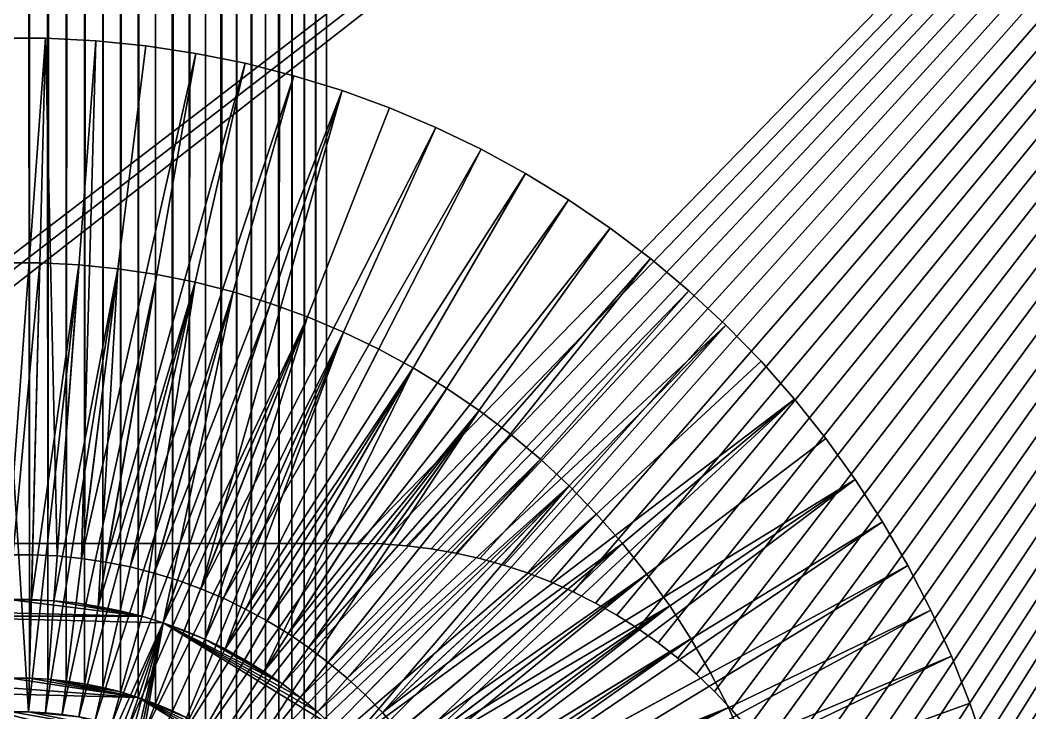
# Model space of a CAD drawing. Header units: millimetres. Extents: x 0 to 520, y -2 to 382.
# Drawn here: x 37 to 41.495, y 71.496 to 74.579 of the extents above; entities that cross this region are included whole.
import ezdxf

# ---------------------------------------------------------------- set-up
doc = ezdxf.new("R2010")
doc.units = ezdxf.units.MM

msp = doc.modelspace()

# ---------------------------------------------------------------- linework, layer by layer
at = {"layer": 'BRASS', "color": 52}
for points in [[(509.2, 369.2, 103), (10.8, 369.2, 103), (10.8, 10.8, 103)], [(509.2, 369.2, 103), (10.8, 10.8, 103), (509.2, 10.8, 103)], [(38.65, 190, 86), (185.0411, 341.3505, 86), (185.0411, 38.6495, 86)], [(38.6479, 189.9178, 86), (38.65, 190, 86), (185.0411, 38.6495, 86)], [(38.6418, 189.8357, 86), (38.6479, 189.9178, 86), (184.9589, 38.6495, 86)], [(184.9589, 38.6495, 86), (38.6479, 189.9178, 86), (185.0411, 38.6495, 86)], [(38.6316, 189.7541, 86), (38.6418, 189.8357, 86), (184.8767, 38.6454, 86)], [(184.8767, 38.6454, 86), (38.6418, 189.8357, 86), (184.9589, 38.6495, 86)], [(38.6173, 189.6731, 86), (38.6316, 189.7541, 86), (184.7948, 38.6372, 86)], [(184.7948, 38.6372, 86), (38.6316, 189.7541, 86), (184.8767, 38.6454, 86)], [(38.599, 189.5929, 86), (38.6173, 189.6731, 86), (184.7135, 38.6249, 86)], [(184.7135, 38.6249, 86), (38.6173, 189.6731, 86), (184.7948, 38.6372, 86)], [(38.5767, 189.5137, 86), (38.599, 189.5929, 86), (184.6328, 38.6086, 86)], [(184.6328, 38.6086, 86), (38.599, 189.5929, 86), (184.7135, 38.6249, 86)], [(38.5505, 189.4357, 86), (38.5767, 189.5137, 86), (184.5531, 38.5883, 86)], [(184.5531, 38.5883, 86), (38.5767, 189.5137, 86), (184.6328, 38.6086, 86)], [(38.5204, 189.3591, 86), (38.5505, 189.4357, 86), (184.4745, 38.5641, 86)], [(184.4745, 38.5641, 86), (38.5505, 189.4357, 86), (184.5531, 38.5883, 86)], [(38.4866, 189.2841, 86), (38.5204, 189.3591, 86), (184.3972, 38.5359, 86)], [(184.3972, 38.5359, 86), (38.5204, 189.3591, 86), (184.4745, 38.5641, 86)], [(38.4491, 189.2109, 86), (38.4866, 189.2841, 86), (184.3214, 38.504, 86)], [(184.3214, 38.504, 86), (38.4866, 189.2841, 86), (184.3972, 38.5359, 86)], [(38.4079, 189.1396, 86), (38.4491, 189.2109, 86), (184.2473, 38.4683, 86)], [(184.2473, 38.4683, 86), (38.4491, 189.2109, 86), (184.3214, 38.504, 86)], [(38.3633, 189.0705, 86), (38.4079, 189.1396, 86), (184.175, 38.4289, 86)], [(184.175, 38.4289, 86), (38.4079, 189.1396, 86), (184.2473, 38.4683, 86)], [(38.3153, 70.9963, 86), (38.3633, 189.0705, 86), (38.3633, 70.9295, 86)], [(38.3153, 189.0037, 86), (38.3633, 189.0705, 86), (38.3153, 70.9963, 86)], [(38.3633, 70.9295, 86), (38.3633, 189.0705, 86), (184.1048, 38.386, 86)], [(184.1048, 38.386, 86), (38.3633, 189.0705, 86), (184.175, 38.4289, 86)], [(38.264, 71.0606, 86), (38.3153, 189.0037, 86), (38.3153, 70.9963, 86)], [(38.264, 188.9394, 86), (38.3153, 189.0037, 86), (38.264, 71.0606, 86)], [(38.2095, 71.1223, 86), (38.264, 188.9394, 86), (38.264, 71.0606, 86)], [(38.2095, 188.8777, 86), (38.264, 188.9394, 86), (38.2095, 71.1223, 86)], [(38.1521, 71.1812, 86), (38.2095, 188.8777, 86), (38.2095, 71.1223, 86)], [(38.1521, 188.8188, 86), (38.2095, 188.8777, 86), (38.1521, 71.1812, 86)], [(38.0918, 188.7629, 86), (38.1521, 188.8188, 86), (38.1521, 71.1812, 86)], [(38.0288, 71.29, 86), (38.0918, 188.7629, 86), (38.0918, 71.2371, 86)], [(38.0288, 188.71, 86), (38.0918, 188.7629, 86), (38.0288, 71.29, 86)], [(38.0918, 71.2371, 86), (38.0918, 188.7629, 86), (38.1521, 71.1812, 86)], [(37.9632, 71.3397, 86), (38.0288, 188.71, 86), (38.0288, 71.29, 86)], [(37.9632, 188.6603, 86), (38.0288, 188.71, 86), (37.9632, 71.3397, 86)], [(37.8952, 71.386, 86), (37.9632, 188.6603, 86), (37.9632, 71.3397, 86)], [(37.8952, 188.614, 86), (37.9632, 188.6603, 86), (37.8952, 71.386, 86)], [(37.825, 188.5711, 86), (37.8952, 188.614, 86), (37.8952, 71.386, 86)], [(37.7527, 71.4683, 86), (37.825, 188.5711, 86), (37.825, 71.4289, 86)], [(37.7527, 188.5317, 86), (37.825, 188.5711, 86), (37.7527, 71.4683, 86)], [(37.825, 71.4289, 86), (37.825, 188.5711, 86), (37.8952, 71.386, 86)], [(37.6786, 71.504, 86), (37.7527, 188.5317, 86), (37.7527, 71.4683, 86)], [(37.6786, 188.496, 86), (37.7527, 188.5317, 86), (37.6786, 71.504, 86)], [(37.6028, 188.4641, 86), (37.6786, 188.496, 86), (37.6786, 71.504, 86)], [(37.4469, 71.5883, 86), (37.5255, 188.4359, 86), (37.5255, 71.5641, 86)], [(37.4469, 188.4117, 86), (37.5255, 188.4359, 86), (37.4469, 71.5883, 86)], [(37.5255, 71.5641, 86), (37.6028, 188.4641, 86), (37.6028, 71.5359, 86)], [(37.5255, 188.4359, 86), (37.6028, 188.4641, 86), (37.5255, 71.5641, 86)], [(37.6028, 71.5359, 86), (37.6028, 188.4641, 86), (37.6786, 71.504, 86)], [(37.2865, 71.6249, 86), (37.3672, 188.3914, 86), (37.3672, 71.6086, 86)], [(37.2865, 188.3751, 86), (37.3672, 188.3914, 86), (37.2865, 71.6249, 86)], [(37.3672, 188.3914, 86), (37.4469, 188.4117, 86), (37.3672, 71.6086, 86)], [(37.3672, 71.6086, 86), (37.4469, 188.4117, 86), (37.4469, 71.5883, 86)], [(36.9589, 71.6495, 86), (36.9589, 188.3505, 86), (37.0411, 71.6495, 86)], [(36.9589, 188.3505, 86), (37.0411, 188.3505, 86), (37.0411, 71.6495, 86)], [(37.0411, 188.3505, 86), (37.1233, 188.3546, 86), (37.1233, 71.6454, 86)], [(37.0411, 71.6495, 86), (37.0411, 188.3505, 86), (37.1233, 71.6454, 86)], [(37.1233, 71.6454, 86), (37.2052, 188.3628, 86), (37.2052, 71.6372, 86)], [(37.1233, 188.3546, 86), (37.2052, 188.3628, 86), (37.1233, 71.6454, 86)], [(37.2052, 71.6372, 86), (37.2865, 188.3751, 86), (37.2865, 71.6249, 86)], [(37.2052, 188.3628, 86), (37.2865, 188.3751, 86), (37.2052, 71.6372, 86)], [(36.9589, 71.6495, 92), (37.5255, 71.5641, 92), (36.7135, 71.6249, 92)], [(37.0411, 71.6495, 86), (36.9589, 71.6495, 92), (36.9589, 71.6495, 86)], [(37.0411, 71.6495, 92), (36.9589, 71.6495, 92), (37.0411, 71.6495, 86)], [(37.0411, 71.6495, 92), (37.5255, 71.5641, 92), (36.9589, 71.6495, 92)], [(37.1233, 71.6454, 86), (37.1233, 71.6454, 92), (37.0411, 71.6495, 86)], [(37.1233, 71.6454, 92), (37.0411, 71.6495, 92), (37.0411, 71.6495, 86)], [(37.1233, 71.6454, 92), (37.5255, 71.5641, 92), (37.0411, 71.6495, 92)], [(36.7135, 71.6249, 92), (37.5255, 71.5641, 92), (36.5531, 71.5883, 92)], [(37.2052, 71.6372, 86), (37.1233, 71.6454, 92), (37.1233, 71.6454, 86)], [(37.2052, 71.6372, 92), (37.1233, 71.6454, 92), (37.2052, 71.6372, 86)], [(37.2052, 71.6372, 92), (37.2865, 71.6249, 92), (37.1233, 71.6454, 92)], [(37.2865, 71.6249, 92), (37.4469, 71.5883, 92), (37.1233, 71.6454, 92)], [(37.4469, 71.5883, 92), (37.5255, 71.5641, 92), (37.1233, 71.6454, 92)], [(37.2865, 71.6249, 86), (37.2052, 71.6372, 92), (37.2052, 71.6372, 86)], [(37.2865, 71.6249, 92), (37.2052, 71.6372, 92), (37.2865, 71.6249, 86)], [(37.3672, 71.6086, 86), (37.3672, 71.6086, 92), (37.2865, 71.6249, 86)], [(37.3672, 71.6086, 92), (37.2865, 71.6249, 92), (37.2865, 71.6249, 86)], [(37.3672, 71.6086, 92), (37.4469, 71.5883, 92), (37.2865, 71.6249, 92)], [(37.4469, 71.5883, 86), (37.3672, 71.6086, 92), (37.3672, 71.6086, 86)], [(37.4469, 71.5883, 92), (37.3672, 71.6086, 92), (37.4469, 71.5883, 86)], [(36.5531, 71.5883, 92), (38.1521, 71.1812, 92), (36.0368, 71.3397, 92)], [(37.5255, 71.5641, 92), (38.1521, 71.1812, 92), (36.5531, 71.5883, 92)], [(37.5255, 71.5641, 86), (37.4469, 71.5883, 92), (37.4469, 71.5883, 86)], [(37.5255, 71.5641, 92), (37.4469, 71.5883, 92), (37.5255, 71.5641, 86)], [(37.6028, 71.5359, 86), (37.6028, 71.5359, 92), (37.5255, 71.5641, 86)], [(37.6028, 71.5359, 92), (37.5255, 71.5641, 92), (37.5255, 71.5641, 86)], [(37.6028, 71.5359, 92), (37.6786, 71.504, 92), (37.5255, 71.5641, 92)], [(37.6786, 71.504, 92), (37.7527, 71.4683, 92), (37.5255, 71.5641, 92)], [(37.7527, 71.4683, 92), (37.8952, 71.386, 92), (37.5255, 71.5641, 92)], [(37.8952, 71.386, 92), (38.0288, 71.29, 92), (37.5255, 71.5641, 92)], [(38.0288, 71.29, 92), (38.1521, 71.1812, 92), (37.5255, 71.5641, 92)], [(37.6786, 71.504, 86), (37.6028, 71.5359, 92), (37.6028, 71.5359, 86)], [(37.6786, 71.504, 92), (37.6028, 71.5359, 92), (37.6786, 71.504, 86)], [(37.7527, 71.4683, 86), (37.7527, 71.4683, 92), (37.6786, 71.504, 86)], [(37.7527, 71.4683, 92), (37.6786, 71.504, 92), (37.6786, 71.504, 86)]]:
    msp.add_3dface(points, dxfattribs=at)
at = {"layer": 'STEEL', "color": 8}
for points in [[(48, 82, 86), (20, 82, 86), (35.276, 72.2388, 86)], [(23, 82, 83), (48, 82, 83), (35.5, 72.25, 83)], [(48, 82, 86), (35.276, 72.2388, 86), (35.3878, 72.2472, 86)], [(48, 82, 86), (35.3878, 72.2472, 86), (35.5, 72.25, 86)], [(48, 82, 86), (35.5, 72.25, 86), (38.5, 72.25, 86)], [(35.5, 72.25, 83), (48, 82, 83), (38.5, 72.25, 83)], [(48, 82, 86), (38.5, 72.25, 86), (38.6104, 72.2473, 86)], [(38.5, 72.25, 83), (48, 82, 83), (38.6104, 72.2473, 83)], [(48, 82, 86), (38.6104, 72.2473, 86), (38.7205, 72.2392, 86)], [(38.6104, 72.2473, 83), (48, 82, 83), (38.7205, 72.2392, 83)], [(48, 82, 86), (38.7205, 72.2392, 86), (38.8301, 72.2256, 86)], [(38.7205, 72.2392, 83), (48, 82, 83), (38.8301, 72.2256, 83)], [(48, 82, 86), (38.8301, 72.2256, 86), (38.939, 72.2068, 86)], [(38.8301, 72.2256, 83), (48, 82, 83), (38.939, 72.2068, 83)], [(48, 82, 86), (38.939, 72.2068, 86), (39.0467, 72.1826, 86)], [(38.939, 72.2068, 83), (48, 82, 83), (39.0467, 72.1826, 83)], [(48, 82, 86), (39.0467, 72.1826, 86), (39.1531, 72.1531, 86)], [(39.0467, 72.1826, 83), (48, 82, 83), (39.1531, 72.1531, 83)], [(48, 82, 86), (39.1531, 72.1531, 86), (39.258, 72.1185, 86)], [(39.1531, 72.1531, 83), (48, 82, 83), (39.258, 72.1185, 83)], [(48, 82, 86), (39.258, 72.1185, 86), (39.361, 72.0787, 86)], [(39.258, 72.1185, 83), (48, 82, 83), (39.361, 72.0787, 83)], [(48, 82, 86), (39.361, 72.0787, 86), (39.462, 72.034, 86)], [(39.361, 72.0787, 83), (48, 82, 83), (39.462, 72.034, 83)], [(48, 82, 86), (39.462, 72.034, 86), (39.5606, 71.9843, 86)], [(39.462, 72.034, 83), (48, 82, 83), (39.5606, 71.9843, 83)], [(48, 82, 86), (39.5606, 71.9843, 86), (39.6567, 71.9299, 86)], [(39.5606, 71.9843, 83), (48, 82, 83), (39.6567, 71.9299, 83)], [(48, 82, 86), (39.6567, 71.9299, 86), (39.75, 71.8708, 86)], [(39.6567, 71.9299, 83), (48, 82, 83), (39.75, 71.8708, 83)], [(48, 82, 86), (39.75, 71.8708, 86), (39.8403, 71.8072, 86)], [(39.75, 71.8708, 83), (48, 82, 83), (39.8403, 71.8072, 83)], [(48, 82, 86), (39.8403, 71.8072, 86), (39.9274, 71.7393, 86)], [(39.8403, 71.8072, 83), (48, 82, 83), (39.9274, 71.7393, 83)], [(48, 82, 86), (39.9274, 71.7393, 86), (40.011, 71.6671, 86)], [(39.9274, 71.7393, 83), (48, 82, 83), (40.011, 71.6671, 83)], [(48, 82, 86), (40.011, 71.6671, 86), (40.091, 71.591, 86)], [(40.011, 71.6671, 83), (48, 82, 83), (40.091, 71.591, 83)], [(48, 82, 86), (40.091, 71.591, 86), (40.1671, 71.511, 86)], [(40.091, 71.591, 83), (48, 82, 83), (40.1671, 71.511, 83)], [(48, 82, 86), (40.1671, 71.511, 86), (40.2393, 71.4274, 86)], [(40.1671, 71.511, 83), (48, 82, 83), (40.2393, 71.4274, 83)], [(48, 82, 86), (40.2393, 71.4274, 86), (40.3072, 71.3403, 86)], [(40.2393, 71.4274, 83), (48, 82, 83), (40.3072, 71.3403, 83)], [(48, 82, 86), (40.3072, 71.3403, 86), (40.3708, 71.25, 86)], [(40.3072, 71.3403, 83), (48, 82, 83), (40.3708, 71.25, 83)], [(48, 82, 86), (40.3708, 71.25, 86), (40.4299, 71.1567, 86)], [(40.3708, 71.25, 83), (48, 82, 83), (40.4299, 71.1567, 83)], [(48, 82, 86), (40.4299, 71.1567, 86), (40.4843, 71.0606, 86)], [(40.4299, 71.1567, 83), (48, 82, 83), (40.4843, 71.0606, 83)], [(48, 82, 86), (40.4843, 71.0606, 86), (40.534, 70.962, 86)], [(40.4843, 71.0606, 83), (48, 82, 83), (40.534, 70.962, 83)], [(48, 82, 86), (40.534, 70.962, 86), (40.5787, 70.861, 86)], [(40.534, 70.962, 83), (48, 82, 83), (40.5787, 70.861, 83)], [(48, 82, 86), (40.5787, 70.861, 86), (40.6185, 70.758, 86)], [(40.5787, 70.861, 83), (48, 82, 83), (40.6185, 70.758, 83)], [(48, 82, 86), (40.6185, 70.758, 86), (40.6531, 70.6531, 86)], [(40.6185, 70.758, 83), (48, 82, 83), (40.6531, 70.6531, 83)], [(48, 82, 86), (40.6531, 70.6531, 86), (40.6826, 70.5467, 86)], [(40.6531, 70.6531, 83), (48, 82, 83), (40.6826, 70.5467, 83)], [(48, 82, 86), (40.6826, 70.5467, 86), (40.7068, 70.439, 86)], [(40.6826, 70.5467, 83), (48, 82, 83), (40.7068, 70.439, 83)], [(48, 82, 86), (40.7068, 70.439, 86), (40.7256, 70.3301, 86)], [(40.7068, 70.439, 83), (48, 82, 83), (40.7256, 70.3301, 83)], [(48, 82, 86), (40.7256, 70.3301, 86), (40.7392, 70.2205, 86)], [(40.7256, 70.3301, 83), (48, 82, 83), (40.7392, 70.2205, 83)], [(48, 82, 86), (40.7392, 70.2205, 86), (40.7473, 70.1104, 86)], [(40.7392, 70.2205, 83), (48, 82, 83), (40.7473, 70.1104, 83)], [(48, 82, 86), (40.7473, 70.1104, 86), (40.75, 70, 86)], [(40.7473, 70.1104, 83), (48, 82, 83), (40.75, 70, 83)], [(48, 82, 86), (40.75, 70, 86), (48, 58, 86)], [(40.75, 70, 83), (48, 82, 83), (48, 58, 83)], [(36.8878, 74.4986, 83), (37.1122, 74.4986, 82), (36.8878, 74.4986, 82)], [(36.8878, 74.4986, 83), (37.1122, 74.4986, 83), (37.1122, 74.4986, 82)], [(37.1122, 74.4986, 83), (36.8878, 74.4986, 83), (36.9452, 72.1993, 83)], [(36.8878, 74.4986, 82), (37.1122, 74.4986, 82), (36.9452, 72.1993, 82)], [(37.1122, 74.4986, 83), (36.9452, 72.1993, 83), (37.0548, 72.1993, 83)], [(36.9452, 72.1993, 82), (37.1122, 74.4986, 82), (37.0548, 72.1993, 82)], [(37.1122, 74.4986, 83), (37.0548, 72.1993, 83), (37.1644, 72.1938, 83)], [(37.0548, 72.1993, 82), (37.1122, 74.4986, 82), (37.1644, 72.1938, 82)], [(37.1122, 74.4986, 83), (37.3363, 74.4874, 82), (37.1122, 74.4986, 82)], [(37.1122, 74.4986, 83), (37.3363, 74.4874, 83), (37.3363, 74.4874, 82)], [(37.3363, 74.4874, 83), (37.1122, 74.4986, 83), (37.1644, 72.1938, 83)], [(37.1122, 74.4986, 82), (37.3363, 74.4874, 82), (37.1644, 72.1938, 82)], [(37.3363, 74.4874, 83), (37.1644, 72.1938, 83), (37.2736, 72.1829, 83)], [(37.1644, 72.1938, 82), (37.3363, 74.4874, 82), (37.2736, 72.1829, 82)], [(37.5595, 74.4651, 83), (37.3363, 74.4874, 83), (37.2736, 72.1829, 83)], [(37.3363, 74.4874, 82), (37.5595, 74.4651, 82), (37.2736, 72.1829, 82)], [(37.3363, 74.4874, 83), (37.5595, 74.4651, 82), (37.3363, 74.4874, 82)], [(37.3363, 74.4874, 83), (37.5595, 74.4651, 83), (37.5595, 74.4651, 82)], [(37.7814, 74.4316, 83), (37.5595, 74.4651, 83), (37.2736, 72.1829, 83)], [(37.5595, 74.4651, 82), (37.7814, 74.4316, 82), (37.2736, 72.1829, 82)], [(37.5595, 74.4651, 83), (37.7814, 74.4316, 82), (37.5595, 74.4651, 82)], [(37.5595, 74.4651, 83), (37.7814, 74.4316, 83), (37.7814, 74.4316, 82)], [(37.7814, 74.4316, 83), (37.2736, 72.1829, 83), (37.382, 72.1666, 83)], [(37.2736, 72.1829, 82), (37.7814, 74.4316, 82), (37.382, 72.1666, 82)], [(38.0013, 74.3872, 83), (37.7814, 74.4316, 83), (37.382, 72.1666, 83)], [(37.7814, 74.4316, 82), (38.0013, 74.3872, 82), (37.382, 72.1666, 82)], [(37.7814, 74.4316, 83), (38.0013, 74.3872, 82), (37.7814, 74.4316, 82)], [(37.7814, 74.4316, 83), (38.0013, 74.3872, 83), (38.0013, 74.3872, 82)], [(38.0013, 74.3872, 83), (37.382, 72.1666, 83), (37.4895, 72.1448, 83)], [(37.382, 72.1666, 82), (38.0013, 74.3872, 82), (37.4895, 72.1448, 82)], [(38.2188, 74.3318, 83), (38.0013, 74.3872, 83), (37.4895, 72.1448, 83)], [(38.0013, 74.3872, 82), (38.2188, 74.3318, 82), (37.4895, 72.1448, 82)], [(38.0013, 74.3872, 83), (38.2188, 74.3318, 82), (38.0013, 74.3872, 82)], [(38.0013, 74.3872, 83), (38.2188, 74.3318, 83), (38.2188, 74.3318, 82)], [(38.2188, 74.3318, 83), (37.4895, 72.1448, 83), (37.5958, 72.1178, 83)], [(37.4895, 72.1448, 82), (38.2188, 74.3318, 82), (37.5958, 72.1178, 82)], [(38.4332, 74.2657, 83), (38.2188, 74.3318, 83), (37.5958, 72.1178, 83)], [(38.2188, 74.3318, 82), (38.4332, 74.2657, 82), (37.5958, 72.1178, 82)], [(38.2188, 74.3318, 83), (38.4332, 74.2657, 82), (38.2188, 74.3318, 82)], [(38.2188, 74.3318, 83), (38.4332, 74.2657, 83), (38.4332, 74.2657, 82)], [(38.4332, 74.2657, 83), (37.5958, 72.1178, 83), (37.7007, 72.0854, 83)], [(37.5958, 72.1178, 82), (38.4332, 74.2657, 82), (37.7007, 72.0854, 82)], [(38.4332, 74.2657, 83), (37.7007, 72.0854, 83), (37.8038, 72.0479, 83)], [(37.7007, 72.0854, 82), (38.4332, 74.2657, 82), (37.8038, 72.0479, 82)], [(38.644, 74.1889, 83), (38.4332, 74.2657, 83), (37.8038, 72.0479, 83)], [(38.4332, 74.2657, 82), (38.644, 74.1889, 82), (37.8038, 72.0479, 82)], [(38.4332, 74.2657, 83), (38.644, 74.1889, 82), (38.4332, 74.2657, 82)], [(38.4332, 74.2657, 83), (38.644, 74.1889, 83), (38.644, 74.1889, 82)], [(38.8508, 74.1018, 83), (38.644, 74.1889, 83), (37.8038, 72.0479, 83)], [(38.644, 74.1889, 82), (38.8508, 74.1018, 82), (37.8038, 72.0479, 82)], [(38.644, 74.1889, 83), (38.8508, 74.1018, 82), (38.644, 74.1889, 82)], [(38.644, 74.1889, 83), (38.8508, 74.1018, 83), (38.8508, 74.1018, 82)], [(38.8508, 74.1018, 83), (37.8038, 72.0479, 83), (37.9048, 72.0053, 83)], [(37.8038, 72.0479, 82), (38.8508, 74.1018, 82), (37.9048, 72.0053, 82)], [(39.0529, 74.0044, 83), (38.8508, 74.1018, 83), (37.9048, 72.0053, 83)], [(38.8508, 74.1018, 82), (39.0529, 74.0044, 82), (37.9048, 72.0053, 82)], [(38.8508, 74.1018, 83), (39.0529, 74.0044, 82), (38.8508, 74.1018, 82)], [(38.8508, 74.1018, 83), (39.0529, 74.0044, 83), (39.0529, 74.0044, 82)], [(39.0529, 74.0044, 83), (37.9048, 72.0053, 83), (38.0037, 71.9577, 83)], [(37.9048, 72.0053, 82), (39.0529, 74.0044, 82), (38.0037, 71.9577, 82)], [(39.25, 73.8971, 83), (39.0529, 74.0044, 83), (38.0037, 71.9577, 83)], [(39.0529, 74.0044, 82), (39.25, 73.8971, 82), (38.0037, 71.9577, 82)], [(39.0529, 74.0044, 83), (39.25, 73.8971, 83), (39.25, 73.8971, 82)], [(39.0529, 74.0044, 83), (39.25, 73.8971, 82), (39.0529, 74.0044, 82)], [(39.25, 73.8971, 83), (38.0037, 71.9577, 83), (38.1, 71.9053, 83)], [(38.0037, 71.9577, 82), (39.25, 73.8971, 82), (38.1, 71.9053, 82)], [(39.4415, 73.7801, 83), (39.25, 73.8971, 83), (38.1, 71.9053, 83)], [(39.25, 73.8971, 82), (39.4415, 73.7801, 82), (38.1, 71.9053, 82)], [(39.4415, 73.7801, 83), (39.4415, 73.7801, 82), (39.25, 73.8971, 82)], [(39.25, 73.8971, 83), (39.4415, 73.7801, 83), (39.25, 73.8971, 82)], [(39.4415, 73.7801, 83), (38.1, 71.9053, 83), (38.1936, 71.8481, 83)], [(38.1, 71.9053, 82), (39.4415, 73.7801, 82), (38.1936, 71.8481, 82)], [(39.6268, 73.6537, 83), (39.4415, 73.7801, 83), (38.1936, 71.8481, 83)], [(39.4415, 73.7801, 82), (39.6268, 73.6537, 82), (38.1936, 71.8481, 82)], [(39.6268, 73.6537, 83), (39.6268, 73.6537, 82), (39.4415, 73.7801, 82)], [(39.4415, 73.7801, 83), (39.6268, 73.6537, 83), (39.4415, 73.7801, 82)], [(39.6268, 73.6537, 83), (38.1936, 71.8481, 83), (38.2842, 71.7863, 83)], [(38.1936, 71.8481, 82), (39.6268, 73.6537, 82), (38.2842, 71.7863, 82)], [(39.8057, 73.5182, 83), (39.6268, 73.6537, 83), (38.2842, 71.7863, 83)], [(39.6268, 73.6537, 82), (39.8057, 73.5182, 82), (38.2842, 71.7863, 82)], [(39.6268, 73.6537, 83), (39.8057, 73.5182, 83), (39.8057, 73.5182, 82)], [(39.6268, 73.6537, 83), (39.8057, 73.5182, 82), (39.6268, 73.6537, 82)], [(37.0873, 73.4989, 82), (36.9127, 73.4989, 82), (36.9501, 71.9994, 82)], [(36.9127, 73.4989, 82), (37.0873, 73.4989, 78.5), (36.9127, 73.4989, 78.5)], [(36.9127, 73.4989, 82), (37.0873, 73.4989, 82), (37.0873, 73.4989, 78.5)], [(36.9626, 71.4995, 78.5), (36.9127, 73.4989, 78.5), (37.0374, 71.4995, 78.5)], [(36.9127, 73.4989, 78.5), (37.0873, 73.4989, 78.5), (37.0374, 71.4995, 78.5)], [(37.0873, 73.4989, 82), (36.9501, 71.9994, 82), (37.0499, 71.9994, 82)], [(37.0873, 73.4989, 78.5), (37.2616, 73.4902, 78.5), (37.0374, 71.4995, 78.5)], [(37.2616, 73.4902, 82), (37.0873, 73.4989, 82), (37.0499, 71.9994, 82)], [(37.0873, 73.4989, 82), (37.2616, 73.4902, 78.5), (37.0873, 73.4989, 78.5)], [(37.0873, 73.4989, 82), (37.2616, 73.4902, 82), (37.2616, 73.4902, 78.5)], [(39.8057, 73.5182, 83), (38.2842, 71.7863, 83), (38.3717, 71.72, 83)], [(38.2842, 71.7863, 82), (39.8057, 73.5182, 82), (38.3717, 71.72, 82)], [(39.9776, 73.374, 83), (39.8057, 73.5182, 83), (38.3717, 71.72, 83)], [(39.8057, 73.5182, 82), (39.9776, 73.374, 82), (38.3717, 71.72, 82)], [(39.8057, 73.5182, 83), (39.9776, 73.374, 83), (39.9776, 73.374, 82)], [(39.8057, 73.5182, 83), (39.9776, 73.374, 82), (39.8057, 73.5182, 82)], [(37.0374, 71.4995, 78.5), (37.2616, 73.4902, 78.5), (37.1121, 71.4958, 78.5)], [(37.2616, 73.4902, 82), (37.0499, 71.9994, 82), (37.1495, 71.9944, 82)], [(37.2616, 73.4902, 78.5), (37.4352, 73.4728, 78.5), (37.1121, 71.4958, 78.5)], [(37.1121, 71.4958, 78.5), (37.4352, 73.4728, 78.5), (37.1865, 71.4884, 78.5)], [(37.4352, 73.4728, 82), (37.2616, 73.4902, 82), (37.1495, 71.9944, 82)], [(37.4352, 73.4728, 82), (37.1495, 71.9944, 82), (37.2487, 71.9845, 82)], [(37.4352, 73.4728, 78.5), (37.6078, 73.4468, 78.5), (37.1865, 71.4884, 78.5)], [(37.4352, 73.4728, 82), (37.2487, 71.9845, 82), (37.3473, 71.9696, 82)], [(37.4352, 73.4728, 82), (37.4352, 73.4728, 78.5), (37.2616, 73.4902, 78.5)], [(37.2616, 73.4902, 82), (37.4352, 73.4728, 82), (37.2616, 73.4902, 78.5)], [(37.6078, 73.4468, 82), (37.4352, 73.4728, 82), (37.3473, 71.9696, 82)], [(37.4352, 73.4728, 82), (37.6078, 73.4468, 78.5), (37.4352, 73.4728, 78.5)], [(37.4352, 73.4728, 82), (37.6078, 73.4468, 82), (37.6078, 73.4468, 78.5)], [(37.1865, 71.4884, 78.5), (37.6078, 73.4468, 78.5), (37.2605, 71.4772, 78.5)], [(37.6078, 73.4468, 78.5), (37.7788, 73.4122, 78.5), (37.2605, 71.4772, 78.5)], [(37.2605, 71.4772, 78.5), (37.7788, 73.4122, 78.5), (37.3338, 71.4624, 78.5)], [(37.7788, 73.4122, 78.5), (37.9479, 73.3692, 78.5), (37.3338, 71.4624, 78.5)], [(37.7788, 73.4122, 82), (37.6078, 73.4468, 82), (37.3473, 71.9696, 82)], [(37.7788, 73.4122, 82), (37.3473, 71.9696, 82), (37.445, 71.9499, 82)], [(37.7788, 73.4122, 82), (37.445, 71.9499, 82), (37.5417, 71.9252, 82)], [(37.9479, 73.3692, 82), (37.7788, 73.4122, 82), (37.5417, 71.9252, 82)], [(37.6078, 73.4468, 82), (37.7788, 73.4122, 78.5), (37.6078, 73.4468, 78.5)], [(37.6078, 73.4468, 82), (37.7788, 73.4122, 82), (37.7788, 73.4122, 78.5)], [(37.7788, 73.4122, 82), (37.9479, 73.3692, 78.5), (37.7788, 73.4122, 78.5)], [(37.7788, 73.4122, 82), (37.9479, 73.3692, 82), (37.9479, 73.3692, 78.5)], [(37.3338, 71.4624, 78.5), (37.9479, 73.3692, 78.5), (37.4063, 71.4439, 78.5)], [(37.9479, 73.3692, 78.5), (38.1147, 73.3177, 78.5), (37.4063, 71.4439, 78.5)], [(37.9479, 73.3692, 82), (37.5417, 71.9252, 82), (37.637, 71.8959, 82)], [(38.1147, 73.3177, 82), (37.9479, 73.3692, 82), (37.637, 71.8959, 82)], [(37.9479, 73.3692, 82), (38.1147, 73.3177, 78.5), (37.9479, 73.3692, 78.5)], [(37.9479, 73.3692, 82), (38.1147, 73.3177, 82), (38.1147, 73.3177, 78.5)], [(39.9776, 73.374, 83), (38.3717, 71.72, 83), (38.4557, 71.6495, 83)], [(38.3717, 71.72, 82), (39.9776, 73.374, 82), (38.4557, 71.6495, 82)], [(40.1421, 73.2214, 83), (39.9776, 73.374, 83), (38.4557, 71.6495, 83)], [(39.9776, 73.374, 82), (40.1421, 73.2214, 82), (38.4557, 71.6495, 82)], [(39.9776, 73.374, 83), (40.1421, 73.2214, 83), (40.1421, 73.2214, 82)], [(39.9776, 73.374, 83), (40.1421, 73.2214, 82), (39.9776, 73.374, 82)], [(37.4063, 71.4439, 78.5), (38.1147, 73.3177, 78.5), (37.4777, 71.4219, 78.5)], [(38.1147, 73.3177, 78.5), (38.2787, 73.2581, 78.5), (37.4777, 71.4219, 78.5)], [(38.2787, 73.2581, 82), (38.1147, 73.3177, 82), (37.637, 71.8959, 82)], [(38.2787, 73.2581, 82), (38.2787, 73.2581, 78.5), (38.1147, 73.3177, 78.5)], [(38.1147, 73.3177, 82), (38.2787, 73.2581, 82), (38.1147, 73.3177, 78.5)], [(37.4777, 71.4219, 78.5), (38.2787, 73.2581, 78.5), (37.548, 71.3963, 78.5)], [(38.2787, 73.2581, 78.5), (38.4395, 73.1903, 78.5), (37.548, 71.3963, 78.5)], [(38.2787, 73.2581, 82), (37.637, 71.8959, 82), (37.7307, 71.8617, 82)], [(38.2787, 73.2581, 82), (37.7307, 71.8617, 82), (37.8226, 71.823, 82)], [(38.4395, 73.1903, 82), (38.2787, 73.2581, 82), (37.8226, 71.823, 82)], [(38.4395, 73.1903, 82), (38.4395, 73.1903, 78.5), (38.2787, 73.2581, 78.5)], [(38.2787, 73.2581, 82), (38.4395, 73.1903, 82), (38.2787, 73.2581, 78.5)], [(37.548, 71.3963, 78.5), (38.4395, 73.1903, 78.5), (37.6169, 71.3673, 78.5)], [(37.6169, 71.3673, 78.5), (38.4395, 73.1903, 78.5), (37.6843, 71.3348, 78.5)], [(38.4395, 73.1903, 78.5), (38.5967, 73.1146, 78.5), (37.6843, 71.3348, 78.5)], [(38.4395, 73.1903, 82), (37.8226, 71.823, 82), (37.9124, 71.7797, 82)], [(38.5967, 73.1146, 82), (38.4395, 73.1903, 82), (37.9124, 71.7797, 82)], [(38.4395, 73.1903, 82), (38.5967, 73.1146, 78.5), (38.4395, 73.1903, 78.5)], [(38.4395, 73.1903, 82), (38.5967, 73.1146, 82), (38.5967, 73.1146, 78.5)], [(40.1421, 73.2214, 83), (38.4557, 71.6495, 83), (38.5361, 71.5749, 83)], [(38.4557, 71.6495, 82), (40.1421, 73.2214, 82), (38.5361, 71.5749, 82)], [(40.1421, 73.2214, 83), (38.5361, 71.5749, 83), (38.6127, 71.4964, 83)], [(38.5361, 71.5749, 82), (40.1421, 73.2214, 82), (38.6127, 71.4964, 82)], [(40.1421, 73.2214, 83), (38.6127, 71.4964, 83), (40.2987, 73.0608, 83)], [(38.6127, 71.4964, 82), (40.1421, 73.2214, 82), (40.2987, 73.0608, 82)], [(40.1421, 73.2214, 83), (40.2987, 73.0608, 83), (40.2987, 73.0608, 82)], [(40.1421, 73.2214, 83), (40.2987, 73.0608, 82), (40.1421, 73.2214, 82)], [(38.5967, 73.1146, 78.5), (38.75, 73.0311, 78.5), (37.6843, 71.3348, 78.5)], [(38.75, 73.0311, 82), (38.5967, 73.1146, 82), (37.9124, 71.7797, 82)], [(38.5967, 73.1146, 82), (38.75, 73.0311, 82), (38.75, 73.0311, 78.5)], [(38.5967, 73.1146, 82), (38.75, 73.0311, 78.5), (38.5967, 73.1146, 78.5)], [(40.2987, 73.0608, 83), (38.6127, 71.4964, 83), (40.4472, 72.8925, 83)], [(38.6127, 71.4964, 82), (40.2987, 73.0608, 82), (40.4472, 72.8925, 82)], [(40.2987, 73.0608, 83), (40.4472, 72.8925, 83), (40.4472, 72.8925, 82)], [(40.2987, 73.0608, 83), (40.4472, 72.8925, 82), (40.2987, 73.0608, 82)], [(37.6843, 71.3348, 78.5), (38.75, 73.0311, 78.5), (37.75, 71.299, 78.5)], [(38.75, 73.0311, 78.5), (38.8989, 72.9401, 78.5), (37.75, 71.299, 78.5)], [(38.75, 73.0311, 82), (37.9124, 71.7797, 82), (38, 71.7321, 82)], [(38.75, 73.0311, 82), (38, 71.7321, 82), (38.0851, 71.6801, 82)], [(38.8989, 72.9401, 82), (38.75, 73.0311, 82), (38.0851, 71.6801, 82)], [(38.75, 73.0311, 82), (38.8989, 72.9401, 82), (38.8989, 72.9401, 78.5)], [(38.75, 73.0311, 82), (38.8989, 72.9401, 78.5), (38.75, 73.0311, 78.5)], [(37.75, 71.299, 78.5), (38.8989, 72.9401, 78.5), (37.8138, 71.26, 78.5)], [(38.8989, 72.9401, 78.5), (39.0431, 72.8418, 78.5), (37.8138, 71.26, 78.5)], [(39.0431, 72.8418, 82), (38.8989, 72.9401, 82), (38.0851, 71.6801, 82)], [(38.8989, 72.9401, 82), (39.0431, 72.8418, 82), (39.0431, 72.8418, 78.5)], [(38.8989, 72.9401, 82), (39.0431, 72.8418, 78.5), (38.8989, 72.9401, 78.5)], [(40.4472, 72.8925, 83), (38.6127, 71.4964, 83), (38.6853, 71.4141, 83)], [(38.6127, 71.4964, 82), (40.4472, 72.8925, 82), (38.6853, 71.4141, 82)], [(40.4472, 72.8925, 83), (38.6853, 71.4141, 83), (38.7537, 71.3284, 83)], [(38.6853, 71.4141, 82), (40.4472, 72.8925, 82), (38.7537, 71.3284, 82)], [(40.4472, 72.8925, 83), (38.7537, 71.3284, 83), (40.5871, 72.7171, 83)], [(38.7537, 71.3284, 82), (40.4472, 72.8925, 82), (40.5871, 72.7171, 82)], [(40.4472, 72.8925, 83), (40.5871, 72.7171, 83), (40.5871, 72.7171, 82)], [(40.4472, 72.8925, 83), (40.5871, 72.7171, 82), (40.4472, 72.8925, 82)], [(37.8138, 71.26, 78.5), (39.0431, 72.8418, 78.5), (37.8756, 71.2179, 78.5)], [(37.8756, 71.2179, 78.5), (39.0431, 72.8418, 78.5), (37.9352, 71.1727, 78.5)], [(39.0431, 72.8418, 78.5), (39.1822, 72.7364, 78.5), (37.9352, 71.1727, 78.5)], [(39.0431, 72.8418, 82), (38.0851, 71.6801, 82), (38.1675, 71.6239, 82)], [(39.1822, 72.7364, 82), (39.0431, 72.8418, 82), (38.1675, 71.6239, 82)], [(39.0431, 72.8418, 82), (39.1822, 72.7364, 82), (39.1822, 72.7364, 78.5)], [(39.0431, 72.8418, 82), (39.1822, 72.7364, 78.5), (39.0431, 72.8418, 78.5)], [(39.1822, 72.7364, 78.5), (39.3159, 72.6242, 78.5), (37.9352, 71.1727, 78.5)], [(39.1822, 72.7364, 82), (38.1675, 71.6239, 82), (38.247, 71.5637, 82)], [(39.3159, 72.6242, 82), (39.1822, 72.7364, 82), (38.247, 71.5637, 82)], [(39.1822, 72.7364, 82), (39.3159, 72.6242, 82), (39.3159, 72.6242, 78.5)], [(39.1822, 72.7364, 82), (39.3159, 72.6242, 78.5), (39.1822, 72.7364, 78.5)], [(40.5871, 72.7171, 83), (38.7537, 71.3284, 83), (40.7181, 72.5349, 83)], [(38.7537, 71.3284, 82), (40.5871, 72.7171, 82), (40.7181, 72.5349, 82)], [(40.5871, 72.7171, 83), (40.7181, 72.5349, 83), (40.7181, 72.5349, 82)], [(40.5871, 72.7171, 83), (40.7181, 72.5349, 82), (40.5871, 72.7171, 82)], [(37.9352, 71.1727, 78.5), (39.3159, 72.6242, 78.5), (37.9925, 71.1247, 78.5)], [(39.3159, 72.6242, 78.5), (39.4438, 72.5055, 78.5), (37.9925, 71.1247, 78.5)], [(39.3159, 72.6242, 82), (38.247, 71.5637, 82), (38.3234, 71.4996, 82)], [(39.4438, 72.5055, 82), (39.3159, 72.6242, 82), (38.3234, 71.4996, 82)], [(39.4438, 72.5055, 82), (39.4438, 72.5055, 78.5), (39.3159, 72.6242, 78.5)], [(39.3159, 72.6242, 82), (39.4438, 72.5055, 82), (39.3159, 72.6242, 78.5)], [(37.9925, 71.1247, 78.5), (39.4438, 72.5055, 78.5), (38.0474, 71.0738, 78.5)], [(38.0474, 71.0738, 78.5), (39.4438, 72.5055, 78.5), (39.5657, 72.3806, 78.5)], [(39.4438, 72.5055, 82), (38.3234, 71.4996, 82), (38.3965, 71.4317, 82)], [(39.4438, 72.5055, 82), (38.3965, 71.4317, 82), (38.4661, 71.3603, 82)], [(39.4438, 72.5055, 82), (38.4661, 71.3603, 82), (39.5657, 72.3806, 82)], [(40.7181, 72.5349, 83), (38.7537, 71.3284, 83), (38.8177, 71.2393, 83)], [(38.7537, 71.3284, 82), (40.7181, 72.5349, 82), (38.8177, 71.2393, 82)], [(40.7181, 72.5349, 83), (38.8177, 71.2393, 83), (38.8772, 71.1472, 83)], [(38.8177, 71.2393, 82), (40.7181, 72.5349, 82), (38.8772, 71.1472, 82)], [(40.7181, 72.5349, 83), (38.8772, 71.1472, 83), (40.8398, 72.3465, 83)], [(38.8772, 71.1472, 82), (40.7181, 72.5349, 82), (40.8398, 72.3465, 82)], [(39.4438, 72.5055, 82), (39.5657, 72.3806, 82), (39.5657, 72.3806, 78.5)], [(39.4438, 72.5055, 82), (39.5657, 72.3806, 78.5), (39.4438, 72.5055, 78.5)], [(40.7181, 72.5349, 83), (40.8398, 72.3465, 83), (40.8398, 72.3465, 82)], [(40.7181, 72.5349, 83), (40.8398, 72.3465, 82), (40.7181, 72.5349, 82)], [(38.0474, 71.0738, 78.5), (39.5657, 72.3806, 78.5), (38.0996, 71.0203, 78.5)], [(38.0996, 71.0203, 78.5), (39.5657, 72.3806, 78.5), (38.1491, 70.9642, 78.5)], [(38.1491, 70.9642, 78.5), (39.5657, 72.3806, 78.5), (39.6812, 72.2498, 78.5)], [(39.5657, 72.3806, 82), (38.4661, 71.3603, 82), (39.6812, 72.2498, 82)], [(39.5657, 72.3806, 82), (39.6812, 72.2498, 82), (39.6812, 72.2498, 78.5)], [(39.5657, 72.3806, 82), (39.6812, 72.2498, 78.5), (39.5657, 72.3806, 78.5)], [(40.8398, 72.3465, 83), (38.8772, 71.1472, 83), (38.9321, 71.0522, 83)], [(38.8772, 71.1472, 82), (40.8398, 72.3465, 82), (38.9321, 71.0522, 82)], [(40.8398, 72.3465, 83), (38.9321, 71.0522, 83), (40.952, 72.1521, 83)], [(38.9321, 71.0522, 82), (40.8398, 72.3465, 82), (40.952, 72.1521, 82)], [(40.8398, 72.3465, 83), (40.952, 72.1521, 83), (40.952, 72.1521, 82)], [(40.8398, 72.3465, 83), (40.952, 72.1521, 82), (40.8398, 72.3465, 82)], [(38.5, 72.25, 83), (38.5, 72.25, 86), (35.5, 72.25, 83)], [(35.5, 72.25, 83), (38.5, 72.25, 86), (35.5, 72.25, 86)], [(38.1491, 70.9642, 78.5), (39.6812, 72.2498, 78.5), (39.79, 72.1133, 78.5)], [(39.6812, 72.2498, 82), (38.4661, 71.3603, 82), (38.5321, 71.2856, 82)], [(38.6104, 72.2473, 83), (38.5, 72.25, 86), (38.5, 72.25, 83)], [(38.6104, 72.2473, 86), (38.5, 72.25, 86), (38.6104, 72.2473, 83)], [(39.6812, 72.2498, 82), (38.5321, 71.2856, 82), (38.5943, 71.2076, 82)], [(39.6812, 72.2498, 82), (38.5943, 71.2076, 82), (39.79, 72.1133, 82)], [(38.7205, 72.2392, 83), (38.6104, 72.2473, 86), (38.6104, 72.2473, 83)], [(38.7205, 72.2392, 86), (38.6104, 72.2473, 86), (38.7205, 72.2392, 83)], [(38.8301, 72.2256, 83), (38.7205, 72.2392, 86), (38.7205, 72.2392, 83)], [(38.8301, 72.2256, 86), (38.7205, 72.2392, 86), (38.8301, 72.2256, 83)], [(39.79, 72.1133, 82), (39.79, 72.1133, 78.5), (39.6812, 72.2498, 78.5)], [(39.6812, 72.2498, 82), (39.79, 72.1133, 82), (39.6812, 72.2498, 78.5)], [(37.0548, 72.1993, 82), (36.9452, 72.1993, 83), (36.9452, 72.1993, 82)], [(37.0548, 72.1993, 83), (36.9452, 72.1993, 83), (37.0548, 72.1993, 82)], [(37.1644, 72.1938, 82), (37.0548, 72.1993, 83), (37.0548, 72.1993, 82)], [(37.1644, 72.1938, 83), (37.0548, 72.1993, 83), (37.1644, 72.1938, 82)], [(37.2736, 72.1829, 82), (37.1644, 72.1938, 83), (37.1644, 72.1938, 82)], [(37.2736, 72.1829, 83), (37.1644, 72.1938, 83), (37.2736, 72.1829, 82)], [(38.939, 72.2068, 83), (38.8301, 72.2256, 86), (38.8301, 72.2256, 83)], [(38.939, 72.2068, 86), (38.8301, 72.2256, 86), (38.939, 72.2068, 83)], [(39.0467, 72.1826, 83), (39.0467, 72.1826, 86), (38.939, 72.2068, 83)], [(39.0467, 72.1826, 86), (38.939, 72.2068, 86), (38.939, 72.2068, 83)], [(37.382, 72.1666, 82), (37.2736, 72.1829, 83), (37.2736, 72.1829, 82)], [(37.382, 72.1666, 83), (37.2736, 72.1829, 83), (37.382, 72.1666, 82)], [(37.4895, 72.1448, 82), (37.382, 72.1666, 83), (37.382, 72.1666, 82)], [(37.4895, 72.1448, 83), (37.382, 72.1666, 83), (37.4895, 72.1448, 82)], [(37.5958, 72.1178, 82), (37.4895, 72.1448, 83), (37.4895, 72.1448, 82)], [(37.5958, 72.1178, 83), (37.4895, 72.1448, 83), (37.5958, 72.1178, 82)], [(40.952, 72.1521, 83), (38.9321, 71.0522, 83), (38.9821, 70.9545, 83)], [(38.9321, 71.0522, 82), (40.952, 72.1521, 82), (38.9821, 70.9545, 82)], [(40.952, 72.1521, 83), (38.9821, 70.9545, 83), (41.0544, 71.9525, 83)], [(38.9821, 70.9545, 82), (40.952, 72.1521, 82), (41.0544, 71.9525, 82)], [(39.1531, 72.1531, 83), (39.0467, 72.1826, 86), (39.0467, 72.1826, 83)], [(39.1531, 72.1531, 86), (39.0467, 72.1826, 86), (39.1531, 72.1531, 83)], [(39.258, 72.1185, 83), (39.258, 72.1185, 86), (39.1531, 72.1531, 83)], [(39.258, 72.1185, 86), (39.1531, 72.1531, 86), (39.1531, 72.1531, 83)], [(40.952, 72.1521, 83), (41.0544, 71.9525, 82), (40.952, 72.1521, 82)], [(40.952, 72.1521, 83), (41.0544, 71.9525, 83), (41.0544, 71.9525, 82)], [(37.7007, 72.0854, 82), (37.5958, 72.1178, 83), (37.5958, 72.1178, 82)], [(37.7007, 72.0854, 83), (37.5958, 72.1178, 83), (37.7007, 72.0854, 82)], [(38.1491, 70.9642, 78.5), (39.79, 72.1133, 78.5), (38.1957, 70.9057, 78.5)], [(38.1957, 70.9057, 78.5), (39.79, 72.1133, 78.5), (38.2394, 70.845, 78.5)], [(38.2394, 70.845, 78.5), (39.79, 72.1133, 78.5), (39.8918, 71.9716, 78.5)], [(39.79, 72.1133, 82), (38.5943, 71.2076, 82), (39.8918, 71.9716, 82)], [(39.361, 72.0787, 83), (39.361, 72.0787, 86), (39.258, 72.1185, 83)], [(39.361, 72.0787, 86), (39.258, 72.1185, 86), (39.258, 72.1185, 83)], [(39.79, 72.1133, 82), (39.8918, 71.9716, 82), (39.8918, 71.9716, 78.5)], [(39.79, 72.1133, 82), (39.8918, 71.9716, 78.5), (39.79, 72.1133, 78.5)], [(37.8038, 72.0479, 82), (37.7007, 72.0854, 83), (37.7007, 72.0854, 82)], [(37.8038, 72.0479, 83), (37.7007, 72.0854, 83), (37.8038, 72.0479, 82)], [(39.462, 72.034, 83), (39.361, 72.0787, 86), (39.361, 72.0787, 83)], [(39.462, 72.034, 86), (39.361, 72.0787, 86), (39.462, 72.034, 83)], [(37.9048, 72.0053, 82), (37.8038, 72.0479, 83), (37.8038, 72.0479, 82)], [(37.9048, 72.0053, 83), (37.8038, 72.0479, 83), (37.9048, 72.0053, 82)], [(39.5606, 71.9843, 83), (39.462, 72.034, 86), (39.462, 72.034, 83)], [(39.5606, 71.9843, 86), (39.462, 72.034, 86), (39.5606, 71.9843, 83)], [(37.5417, 71.9252, 90), (36.9501, 71.9994, 90), (36.555, 71.9499, 90)], [(36.9501, 71.9994, 90), (37.0499, 71.9994, 82), (36.9501, 71.9994, 82)], [(36.9501, 71.9994, 90), (37.0499, 71.9994, 90), (37.0499, 71.9994, 82)], [(37.1495, 71.9944, 90), (37.0499, 71.9994, 90), (36.9501, 71.9994, 90)], [(37.5417, 71.9252, 90), (37.1495, 71.9944, 90), (36.9501, 71.9994, 90)], [(37.0499, 71.9994, 90), (37.1495, 71.9944, 82), (37.0499, 71.9994, 82)], [(37.0499, 71.9994, 90), (37.1495, 71.9944, 90), (37.1495, 71.9944, 82)], [(37.1495, 71.9944, 90), (37.2487, 71.9845, 82), (37.1495, 71.9944, 82)], [(37.1495, 71.9944, 90), (37.2487, 71.9845, 90), (37.2487, 71.9845, 82)], [(37.5417, 71.9252, 90), (37.2487, 71.9845, 90), (37.1495, 71.9944, 90)], [(37.2487, 71.9845, 90), (37.3473, 71.9696, 82), (37.2487, 71.9845, 82)], [(37.2487, 71.9845, 90), (37.3473, 71.9696, 90), (37.3473, 71.9696, 82)], [(37.445, 71.9499, 90), (37.3473, 71.9696, 90), (37.2487, 71.9845, 90)], [(37.5417, 71.9252, 90), (37.445, 71.9499, 90), (37.2487, 71.9845, 90)], [(37.3473, 71.9696, 90), (37.445, 71.9499, 82), (37.3473, 71.9696, 82)], [(37.3473, 71.9696, 90), (37.445, 71.9499, 90), (37.445, 71.9499, 82)], [(38.0037, 71.9577, 82), (37.9048, 72.0053, 83), (37.9048, 72.0053, 82)], [(38.0037, 71.9577, 83), (37.9048, 72.0053, 83), (38.0037, 71.9577, 82)], [(38.2394, 70.845, 78.5), (39.8918, 71.9716, 78.5), (38.2799, 70.7822, 78.5)], [(38.2799, 70.7822, 78.5), (39.8918, 71.9716, 78.5), (39.9865, 71.825, 78.5)], [(39.8918, 71.9716, 82), (38.5943, 71.2076, 82), (38.6525, 71.1266, 82)], [(39.8918, 71.9716, 82), (38.6525, 71.1266, 82), (38.7066, 71.0429, 82)], [(39.8918, 71.9716, 82), (38.7066, 71.0429, 82), (39.9865, 71.825, 82)], [(39.6567, 71.9299, 83), (39.5606, 71.9843, 86), (39.5606, 71.9843, 83)], [(39.6567, 71.9299, 86), (39.5606, 71.9843, 86), (39.6567, 71.9299, 83)], [(39.8918, 71.9716, 82), (39.9865, 71.825, 82), (39.9865, 71.825, 78.5)], [(39.8918, 71.9716, 82), (39.9865, 71.825, 78.5), (39.8918, 71.9716, 78.5)], [(37.637, 71.8959, 90), (36.4583, 71.9252, 90), (36, 68.2679, 90)], [(37.5417, 71.9252, 90), (36.555, 71.9499, 90), (36.4583, 71.9252, 90)], [(37.637, 71.8959, 90), (37.5417, 71.9252, 90), (36.4583, 71.9252, 90)], [(37.445, 71.9499, 90), (37.5417, 71.9252, 82), (37.445, 71.9499, 82)], [(37.445, 71.9499, 90), (37.5417, 71.9252, 90), (37.5417, 71.9252, 82)], [(37.5417, 71.9252, 90), (37.637, 71.8959, 82), (37.5417, 71.9252, 82)], [(37.5417, 71.9252, 90), (37.637, 71.8959, 90), (37.637, 71.8959, 82)], [(38.1, 71.9053, 83), (38.0037, 71.9577, 83), (38.1, 71.9053, 82)], [(38.1, 71.9053, 82), (38.0037, 71.9577, 83), (38.0037, 71.9577, 82)], [(41.0544, 71.9525, 83), (38.9821, 70.9545, 83), (39.0272, 70.8546, 83)], [(38.9821, 70.9545, 82), (41.0544, 71.9525, 82), (39.0272, 70.8546, 82)], [(41.0544, 71.9525, 83), (39.0272, 70.8546, 83), (41.1466, 71.748, 83)], [(39.0272, 70.8546, 82), (41.0544, 71.9525, 82), (41.1466, 71.748, 82)], [(39.75, 71.8708, 83), (39.75, 71.8708, 86), (39.6567, 71.9299, 83)], [(39.75, 71.8708, 86), (39.6567, 71.9299, 86), (39.6567, 71.9299, 83)], [(41.0544, 71.9525, 83), (41.1466, 71.748, 82), (41.0544, 71.9525, 82)], [(41.0544, 71.9525, 83), (41.1466, 71.748, 83), (41.1466, 71.748, 82)], [(37.637, 71.8959, 90), (36, 68.2679, 90), (36.1774, 68.177, 90)], [(37.637, 71.8959, 90), (36.1774, 68.177, 90), (36.555, 68.0501, 90)], [(37.637, 71.8959, 90), (36.555, 68.0501, 90), (36.7513, 68.0155, 90)], [(37.637, 71.8959, 90), (36.7513, 68.0155, 90), (36.8505, 68.0056, 90)], [(37.637, 71.8959, 90), (36.8505, 68.0056, 90), (36.9501, 68.0006, 90)], [(38.3965, 71.4317, 90), (37.637, 71.8959, 90), (36.9501, 68.0006, 90)], [(37.637, 71.8959, 90), (37.7307, 71.8617, 82), (37.637, 71.8959, 82)], [(37.637, 71.8959, 90), (37.7307, 71.8617, 90), (37.7307, 71.8617, 82)], [(37.8226, 71.823, 90), (37.7307, 71.8617, 90), (37.637, 71.8959, 90)], [(38.1675, 71.6239, 90), (37.8226, 71.823, 90), (37.637, 71.8959, 90)], [(38.247, 71.5637, 90), (38.1675, 71.6239, 90), (37.637, 71.8959, 90)], [(38.3234, 71.4996, 90), (38.247, 71.5637, 90), (37.637, 71.8959, 90)], [(38.3965, 71.4317, 90), (38.3234, 71.4996, 90), (37.637, 71.8959, 90)], [(38.1936, 71.8481, 82), (38.1936, 71.8481, 83), (38.1, 71.9053, 82)], [(38.1936, 71.8481, 83), (38.1, 71.9053, 83), (38.1, 71.9053, 82)], [(37.7307, 71.8617, 90), (37.8226, 71.823, 82), (37.7307, 71.8617, 82)], [(37.7307, 71.8617, 90), (37.8226, 71.823, 90), (37.8226, 71.823, 82)], [(38.2842, 71.7863, 82), (38.2842, 71.7863, 83), (38.1936, 71.8481, 82)], [(38.2842, 71.7863, 83), (38.1936, 71.8481, 83), (38.1936, 71.8481, 82)], [(39.8403, 71.8072, 83), (39.75, 71.8708, 86), (39.75, 71.8708, 83)], [(39.8403, 71.8072, 86), (39.75, 71.8708, 86), (39.8403, 71.8072, 83)], [(37.8226, 71.823, 90), (37.9124, 71.7797, 82), (37.8226, 71.823, 82)], [(37.8226, 71.823, 90), (37.9124, 71.7797, 90), (37.9124, 71.7797, 82)], [(38, 71.7321, 90), (37.9124, 71.7797, 90), (37.8226, 71.823, 90)], [(38.0851, 71.6801, 90), (38, 71.7321, 90), (37.8226, 71.823, 90)], [(38.1675, 71.6239, 90), (38.0851, 71.6801, 90), (37.8226, 71.823, 90)], [(38.2799, 70.7822, 78.5), (39.9865, 71.825, 78.5), (38.3173, 70.7174, 78.5)], [(38.3717, 71.72, 83), (38.2842, 71.7863, 83), (38.3717, 71.72, 82)], [(38.3717, 71.72, 82), (38.2842, 71.7863, 83), (38.2842, 71.7863, 82)], [(38.3173, 70.7174, 78.5), (39.9865, 71.825, 78.5), (40.0738, 71.6739, 78.5)], [(39.9865, 71.825, 82), (38.7066, 71.0429, 82), (38.7564, 70.9565, 82)], [(39.9865, 71.825, 82), (38.7564, 70.9565, 82), (40.0738, 71.6739, 82)], [(39.9274, 71.7393, 83), (39.9274, 71.7393, 86), (39.8403, 71.8072, 83)], [(39.9274, 71.7393, 86), (39.8403, 71.8072, 86), (39.8403, 71.8072, 83)], [(39.9865, 71.825, 82), (40.0738, 71.6739, 82), (40.0738, 71.6739, 78.5)], [(39.9865, 71.825, 82), (40.0738, 71.6739, 78.5), (39.9865, 71.825, 78.5)], [(37.9124, 71.7797, 90), (38, 71.7321, 90), (38, 71.7321, 82)], [(37.9124, 71.7797, 90), (38, 71.7321, 82), (37.9124, 71.7797, 82)], [(41.1466, 71.748, 83), (39.0272, 70.8546, 83), (39.0673, 70.7524, 83)], [(39.0272, 70.8546, 82), (41.1466, 71.748, 82), (39.0673, 70.7524, 82)], [(41.1466, 71.748, 83), (39.0673, 70.7524, 83), (41.2286, 71.5391, 83)], [(39.0673, 70.7524, 82), (41.1466, 71.748, 82), (41.2286, 71.5391, 82)], [(40.011, 71.6671, 83), (40.011, 71.6671, 86), (39.9274, 71.7393, 83)], [(40.011, 71.6671, 86), (39.9274, 71.7393, 86), (39.9274, 71.7393, 83)], [(41.1466, 71.748, 83), (41.2286, 71.5391, 82), (41.1466, 71.748, 82)], [(41.1466, 71.748, 83), (41.2286, 71.5391, 83), (41.2286, 71.5391, 82)], [(38.0851, 71.6801, 90), (38.0851, 71.6801, 82), (38, 71.7321, 82)], [(38, 71.7321, 90), (38.0851, 71.6801, 90), (38, 71.7321, 82)], [(38.4557, 71.6495, 83), (38.3717, 71.72, 83), (38.4557, 71.6495, 82)], [(38.4557, 71.6495, 82), (38.3717, 71.72, 83), (38.3717, 71.72, 82)], [(38.1675, 71.6239, 90), (38.1675, 71.6239, 82), (38.0851, 71.6801, 82)], [(38.0851, 71.6801, 90), (38.1675, 71.6239, 90), (38.0851, 71.6801, 82)], [(38.3173, 70.7174, 78.5), (40.0738, 71.6739, 78.5), (40.1534, 71.5186, 78.5)], [(38.5361, 71.5749, 83), (38.4557, 71.6495, 83), (38.5361, 71.5749, 82)], [(38.5361, 71.5749, 82), (38.4557, 71.6495, 83), (38.4557, 71.6495, 82)], [(40.0738, 71.6739, 82), (38.7564, 70.9565, 82), (40.1534, 71.5186, 82)], [(40.091, 71.591, 83), (40.011, 71.6671, 86), (40.011, 71.6671, 83)], [(40.091, 71.591, 86), (40.011, 71.6671, 86), (40.091, 71.591, 83)], [(40.1534, 71.5186, 82), (40.1534, 71.5186, 78.5), (40.0738, 71.6739, 78.5)], [(40.0738, 71.6739, 82), (40.1534, 71.5186, 82), (40.0738, 71.6739, 78.5)], [(38.1675, 71.6239, 90), (38.247, 71.5637, 90), (38.247, 71.5637, 82)], [(38.1675, 71.6239, 90), (38.247, 71.5637, 82), (38.1675, 71.6239, 82)], [(38.247, 71.5637, 90), (38.3234, 71.4996, 90), (38.3234, 71.4996, 82)], [(38.247, 71.5637, 90), (38.3234, 71.4996, 82), (38.247, 71.5637, 82)], [(38.6127, 71.4964, 83), (38.5361, 71.5749, 83), (38.6127, 71.4964, 82)], [(38.6127, 71.4964, 82), (38.5361, 71.5749, 83), (38.5361, 71.5749, 82)], [(40.1671, 71.511, 83), (40.1671, 71.511, 86), (40.091, 71.591, 83)], [(40.1671, 71.511, 86), (40.091, 71.591, 86), (40.091, 71.591, 83)], [(38.3173, 70.7174, 78.5), (40.1534, 71.5186, 78.5), (38.3515, 70.6508, 78.5)], [(38.3515, 70.6508, 78.5), (40.1534, 71.5186, 78.5), (38.3822, 70.5827, 78.5)], [(38.3822, 70.5827, 78.5), (40.1534, 71.5186, 78.5), (40.2252, 71.3595, 78.5)], [(40.1534, 71.5186, 82), (38.7564, 70.9565, 82), (38.8019, 70.8678, 82)], [(40.1534, 71.5186, 82), (38.8019, 70.8678, 82), (40.2252, 71.3595, 82)], [(41.2286, 71.5391, 83), (39.0673, 70.7524, 83), (41.3001, 71.3264, 83)], [(39.0673, 70.7524, 82), (41.2286, 71.5391, 82), (41.3001, 71.3264, 82)], [(40.1534, 71.5186, 82), (40.2252, 71.3595, 78.5), (40.1534, 71.5186, 78.5)], [(40.1534, 71.5186, 82), (40.2252, 71.3595, 82), (40.2252, 71.3595, 78.5)], [(41.2286, 71.5391, 83), (41.3001, 71.3264, 82), (41.2286, 71.5391, 82)], [(41.2286, 71.5391, 83), (41.3001, 71.3264, 83), (41.3001, 71.3264, 82)], [(36.9626, 71.4995, 80.4), (37.548, 71.3963, 80.4), (36.7395, 71.4772, 80.4)], [(37.0374, 71.4995, 78.5), (37.0374, 71.4995, 80.4), (36.9626, 71.4995, 78.5)], [(37.0374, 71.4995, 80.4), (36.9626, 71.4995, 80.4), (36.9626, 71.4995, 78.5)], [(37.0374, 71.4995, 80.4), (37.548, 71.3963, 80.4), (36.9626, 71.4995, 80.4)], [(37.1121, 71.4958, 78.5), (37.0374, 71.4995, 80.4), (37.0374, 71.4995, 78.5)], [(37.1121, 71.4958, 80.4), (37.0374, 71.4995, 80.4), (37.1121, 71.4958, 78.5)], [(37.1121, 71.4958, 80.4), (37.1865, 71.4884, 80.4), (37.0374, 71.4995, 80.4)], [(37.1865, 71.4884, 80.4), (37.2605, 71.4772, 80.4), (37.0374, 71.4995, 80.4)], [(37.2605, 71.4772, 80.4), (37.548, 71.3963, 80.4), (37.0374, 71.4995, 80.4)], [(37.1865, 71.4884, 78.5), (37.1121, 71.4958, 80.4), (37.1121, 71.4958, 78.5)], [(37.1865, 71.4884, 80.4), (37.1121, 71.4958, 80.4), (37.1865, 71.4884, 78.5)], [(38.3234, 71.4996, 90), (38.3965, 71.4317, 90), (38.3965, 71.4317, 82)], [(38.3234, 71.4996, 90), (38.3965, 71.4317, 82), (38.3234, 71.4996, 82)], [(38.6853, 71.4141, 83), (38.6127, 71.4964, 83), (38.6853, 71.4141, 82)], [(38.6853, 71.4141, 82), (38.6127, 71.4964, 83), (38.6127, 71.4964, 82)], [(40.2393, 71.4274, 83), (40.1671, 71.511, 86), (40.1671, 71.511, 83)], [(40.2393, 71.4274, 86), (40.1671, 71.511, 86), (40.2393, 71.4274, 83)]]:
    msp.add_3dface(points, dxfattribs=at)

doc.saveas('drawing.dxf')
